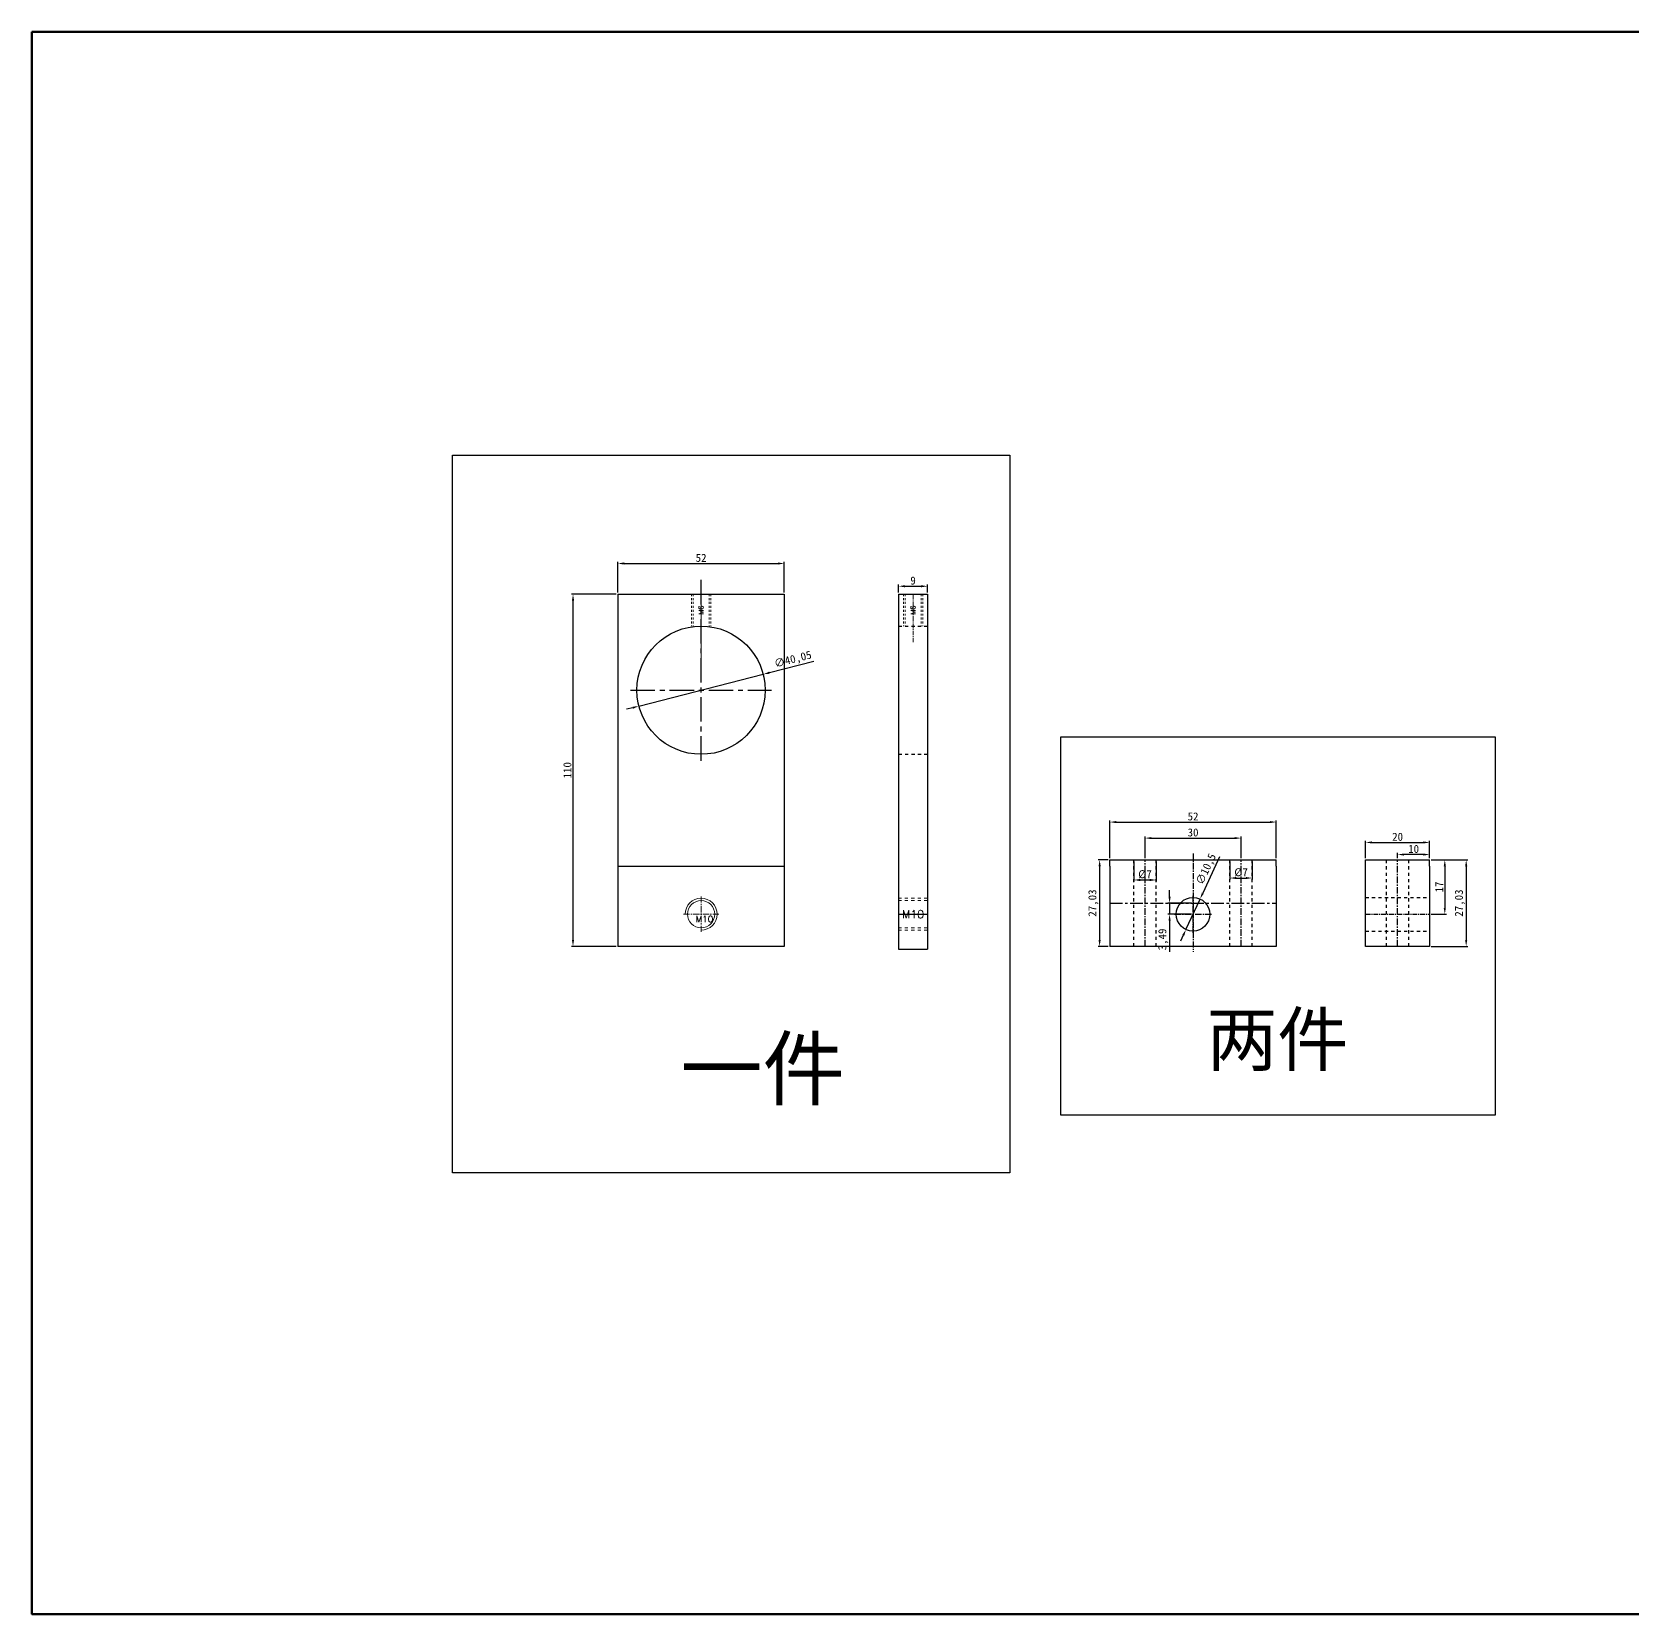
# Model space of a CAD drawing. Header units: millimetres. Extents: x 1768 to 2952, y 898 to 1392.
# Drawn here: x 1767.7 to 2267.4, y 898.3 to 1392.4 of the extents above; entities that cross this region are included whole.
import ezdxf
from ezdxf.enums import TextEntityAlignment as Align

# ---------------------------------------------------------------- set-up
doc = ezdxf.new("R2010")
doc.units = ezdxf.units.MM
doc.linetypes.add('CENTER', pattern=[0.6, 0.375, -0.075, 0.075, -0.075])
doc.linetypes.add('HIDDEN', pattern=[0.2, 0.1, -0.1])
doc.layers.add('DIM', color=3, linetype='Continuous')
doc.layers.add('screw', color=33, linetype='Continuous', lineweight=13)
doc.styles.get("Standard").update_dxf_attribs({"font": ''})
doc.styles.add('TXT', font='txt.shx', dxfattribs={"bigfont": 'gbcbig.shx'})
doc.styles.get('Standard').set_extended_font_data('SimSun')
doc.dimstyles.new('ISO-25', dxfattribs={"dimtxt": 2.5, "dimasz": 2.5, "dimexe": 1.25, "dimexo": 0.625, "dimtad": 1, "dimtxsty": 'Standard', "dimcen": 2.5, "dimadec": 0, "dimazin": 0, "dimtfac": 1, "dimtmove": 0, "dimatfit": 3, "dimfxl": 1, "dimarcsym": 0})

# ---------------------------------------------------------------- blocks, each defined once
blk = doc.blocks.new('screw_m10_l')
at = {"layer": 'screw', "color": 1, "linetype": 'CENTER', "ltscale": 5.08}
for p, q in [((0, -5.5), (0, 5.5)), ((-5.5, 0), (5.5, 0))]:
    blk.add_line(p, q, dxfattribs=at)
at = {"layer": 'screw', "color": 33}
blk.add_circle((0, 0), 4.25, dxfattribs=at)
at = {"layer": 'screw', "color": 92}
blk.add_arc((0, 0), 5, 270, 180, dxfattribs=at)
at = {"layer": 'screw', "color": 6, "style": 'TXT'}
blk.add_text('M10', height=2, dxfattribs=at).set_placement((-1.7, -2.5))
blk = doc.blocks.new('*D25')
at = {"layer": 'Defpoints', "color": 0, "transparency": 16777216}
for p in [(1996.09, 1191.82), (1957.29, 1181.89)]:
    blk.add_point(p, dxfattribs=at)
at = {"layer": 'DIM', "color": 0, "lineweight": -2, "transparency": 16777216}
for p, q in [((2011.87, 1195.86), (1998.03, 1192.32)), ((1957.29, 1181.89), (1996.09, 1191.82)), ((1955.36, 1181.39), (1953.42, 1180.89))]:
    blk.add_line(p, q, dxfattribs=at)
at = {"layer": 'DIM', "color": 0, "transparency": 16777216}
for points in [[(1997.95, 1192.64), (1998.11, 1192), (1996.09, 1191.82)], [(1955.27, 1181.71), (1955.44, 1181.07), (1957.29, 1181.89)]]:
    blk.add_solid(points, dxfattribs=at)
at = {"layer": 'DIM', "color": 0, "transparency": 16777216, "insert": (2005.42, 1196.28), "char_height": 2.5, "attachment_point": 5, "rotation": 14.3647}
blk.add_mtext('∅40,05', dxfattribs=at)
blk = doc.blocks.new('*D26')
at = {"layer": 'Defpoints', "color": 0, "transparency": 16777216}
for p in [(2002.69, 1226.43), (1950.69, 1216.85), (2002.69, 1216.85)]:
    blk.add_point(p, dxfattribs=at)
at = {"layer": 'DIM', "color": 0, "lineweight": -2, "transparency": 16777216}
for p, q in [((1950.69, 1217.35), (1950.69, 1226.93)), ((1952.69, 1226.43), (2000.69, 1226.43)), ((2002.69, 1217.35), (2002.69, 1226.93))]:
    blk.add_line(p, q, dxfattribs=at)
at = {"layer": 'DIM', "color": 0, "transparency": 16777216}
for points in [[(1952.69, 1226.77), (1952.69, 1226.1), (1950.69, 1226.43)], [(2000.69, 1226.77), (2000.69, 1226.1), (2002.69, 1226.43)]]:
    blk.add_solid(points, dxfattribs=at)
at = {"layer": 'DIM', "color": 0, "transparency": 16777216, "insert": (1976.69, 1228.18), "char_height": 2.5, "attachment_point": 5}
blk.add_mtext('52', dxfattribs=at)
blk = doc.blocks.new('*D27')
at = {"layer": 'Defpoints', "color": 0, "transparency": 16777216}
for p in [(1936.69, 1216.85), (1950.69, 1216.85), (1950.69, 1106.85)]:
    blk.add_point(p, dxfattribs=at)
at = {"layer": 'DIM', "color": 0, "lineweight": -2, "transparency": 16777216}
for p, q in [((1950.19, 1216.85), (1936.19, 1216.85)), ((1936.69, 1108.85), (1936.69, 1214.85)), ((1950.19, 1106.85), (1936.19, 1106.85))]:
    blk.add_line(p, q, dxfattribs=at)
at = {"layer": 'DIM', "color": 0, "transparency": 16777216}
for points in [[(1936.35, 1214.85), (1937.02, 1214.85), (1936.69, 1216.85)], [(1936.35, 1108.85), (1937.02, 1108.85), (1936.69, 1106.85)]]:
    blk.add_solid(points, dxfattribs=at)
at = {"layer": 'DIM', "color": 0, "transparency": 16777216, "insert": (1934.94, 1161.85), "char_height": 2.5, "attachment_point": 5, "rotation": 90}
blk.add_mtext('110', dxfattribs=at)
blk = doc.blocks.new('*D28')
at = {"layer": 'Defpoints', "color": 0, "transparency": 16777216}
for p in [(2145.35, 1140.66), (2115.35, 1133.88), (2145.35, 1133.88)]:
    blk.add_point(p, dxfattribs=at)
at = {"layer": 'DIM', "color": 0, "lineweight": -2, "transparency": 16777216}
for p, q in [((2115.35, 1134.38), (2115.35, 1141.16)), ((2117.35, 1140.66), (2143.35, 1140.66)), ((2145.35, 1134.38), (2145.35, 1141.16))]:
    blk.add_line(p, q, dxfattribs=at)
at = {"layer": 'DIM', "color": 0, "transparency": 16777216}
for points in [[(2117.35, 1140.99), (2117.35, 1140.33), (2115.35, 1140.66)], [(2143.35, 1140.99), (2143.35, 1140.33), (2145.35, 1140.66)]]:
    blk.add_solid(points, dxfattribs=at)
at = {"layer": 'DIM', "color": 0, "transparency": 16777216, "insert": (2130.35, 1142.41), "char_height": 2.5, "attachment_point": 5}
blk.add_mtext('30', dxfattribs=at)
blk = doc.blocks.new('*D29')
at = {"layer": 'Defpoints', "color": 0, "transparency": 16777216}
for p in [(2130.35, 1120.37), (2123.02, 1116.88), (2130.35, 1116.88)]:
    blk.add_point(p, dxfattribs=at)
at = {"layer": 'DIM', "color": 0, "lineweight": -2, "transparency": 16777216}
for p, q in [((2129.85, 1120.37), (2122.52, 1120.37)), ((2123.02, 1122.37), (2123.02, 1124.37)), ((2123.02, 1120.37), (2123.02, 1116.88)), ((2129.85, 1116.88), (2122.52, 1116.88)), ((2123.02, 1114.88), (2123.02, 1105.13))]:
    blk.add_line(p, q, dxfattribs=at)
at = {"layer": 'DIM', "color": 0, "transparency": 16777216}
for points in [[(2122.69, 1122.37), (2123.36, 1122.37), (2123.02, 1120.37)], [(2122.69, 1114.88), (2123.36, 1114.88), (2123.02, 1116.88)]]:
    blk.add_solid(points, dxfattribs=at)
at = {"layer": 'DIM', "color": 0, "transparency": 16777216, "insert": (2121.06, 1109.01), "char_height": 2.5, "attachment_point": 5, "rotation": 90}
blk.add_mtext('3,49', dxfattribs=at)
blk = doc.blocks.new('*D30')
at = {"layer": 'Defpoints', "color": 0, "transparency": 16777216}
for p in [(2104.35, 1133.88), (2101.17, 1106.85), (2104.35, 1106.85)]:
    blk.add_point(p, dxfattribs=at)
at = {"layer": 'DIM', "color": 0, "lineweight": -2, "transparency": 16777216}
for p, q in [((2103.85, 1133.88), (2100.67, 1133.88)), ((2101.17, 1131.88), (2101.17, 1108.85)), ((2103.85, 1106.85), (2100.67, 1106.85))]:
    blk.add_line(p, q, dxfattribs=at)
at = {"layer": 'DIM', "color": 0, "transparency": 16777216}
for points in [[(2100.84, 1131.88), (2101.5, 1131.88), (2101.17, 1133.88)], [(2100.84, 1108.85), (2101.5, 1108.85), (2101.17, 1106.85)]]:
    blk.add_solid(points, dxfattribs=at)
at = {"layer": 'DIM', "color": 0, "transparency": 16777216, "insert": (2099.21, 1120.37), "char_height": 2.5, "attachment_point": 5, "rotation": 90}
blk.add_mtext('27,03', dxfattribs=at)
blk = doc.blocks.new('*D31')
at = {"layer": 'Defpoints', "color": 0, "transparency": 16777216}
for p in [(2156.35, 1145.67), (2104.35, 1133.88), (2156.35, 1133.88)]:
    blk.add_point(p, dxfattribs=at)
at = {"layer": 'DIM', "color": 0, "lineweight": -2, "transparency": 16777216}
for p, q in [((2104.35, 1134.38), (2104.35, 1146.17)), ((2106.35, 1145.67), (2154.35, 1145.67)), ((2156.35, 1134.38), (2156.35, 1146.17))]:
    blk.add_line(p, q, dxfattribs=at)
at = {"layer": 'DIM', "color": 0, "transparency": 16777216}
for points in [[(2106.35, 1146), (2106.35, 1145.34), (2104.35, 1145.67)], [(2154.35, 1146), (2154.35, 1145.34), (2156.35, 1145.67)]]:
    blk.add_solid(points, dxfattribs=at)
at = {"layer": 'DIM', "color": 0, "transparency": 16777216, "insert": (2130.35, 1147.42), "char_height": 2.5, "attachment_point": 5}
blk.add_mtext('52', dxfattribs=at)
blk = doc.blocks.new('*D32')
at = {"layer": 'Defpoints', "color": 0, "transparency": 16777216}
for p in [(2111.85, 1133.88), (2118.85, 1133.88), (2118.85, 1127.58)]:
    blk.add_point(p, dxfattribs=at)
at = {"layer": 'DIM', "color": 0, "lineweight": -2, "transparency": 16777216}
for p, q in [((2111.85, 1133.38), (2111.85, 1127.08)), ((2118.85, 1133.38), (2118.85, 1127.08)), ((2113.85, 1127.58), (2116.85, 1127.58))]:
    blk.add_line(p, q, dxfattribs=at)
at = {"layer": 'DIM', "color": 0, "transparency": 16777216}
for points in [[(2113.85, 1127.91), (2113.85, 1127.24), (2111.85, 1127.58)], [(2116.85, 1127.91), (2116.85, 1127.24), (2118.85, 1127.58)]]:
    blk.add_solid(points, dxfattribs=at)
at = {"layer": 'DIM', "color": 0, "transparency": 16777216, "insert": (2115.35, 1129.33), "char_height": 2.5, "attachment_point": 5}
blk.add_mtext('%%c7', dxfattribs=at)
blk = doc.blocks.new('*D33')
at = {"layer": 'Defpoints', "color": 0, "transparency": 16777216}
for p in [(2132.55, 1121.64), (2128.14, 1112.12)]:
    blk.add_point(p, dxfattribs=at)
at = {"layer": 'DIM', "color": 0, "lineweight": -2, "transparency": 16777216}
for p, q in [((2138.65, 1134.8), (2133.4, 1123.46)), ((2128.14, 1112.12), (2132.55, 1121.64)), ((2127.3, 1110.3), (2126.46, 1108.49))]:
    blk.add_line(p, q, dxfattribs=at)
at = {"layer": 'DIM', "color": 0, "transparency": 16777216}
for points in [[(2133.09, 1123.6), (2133.7, 1123.32), (2132.55, 1121.64)], [(2127, 1110.44), (2127.6, 1110.16), (2128.14, 1112.12)]]:
    blk.add_solid(points, dxfattribs=at)
at = {"layer": 'DIM', "color": 0, "transparency": 16777216, "insert": (2134.62, 1130.88), "char_height": 2.5, "attachment_point": 5, "rotation": 65.1382}
blk.add_mtext('∅10,5', dxfattribs=at)
blk = doc.blocks.new('*D34')
at = {"layer": 'Defpoints', "color": 0, "transparency": 16777216}
for p in [(2141.85, 1133.88), (2148.85, 1133.88), (2148.85, 1128.19)]:
    blk.add_point(p, dxfattribs=at)
at = {"layer": 'DIM', "color": 0, "lineweight": -2, "transparency": 16777216}
for p, q in [((2141.85, 1133.38), (2141.85, 1127.69)), ((2148.85, 1133.38), (2148.85, 1127.69)), ((2143.85, 1128.19), (2146.85, 1128.19))]:
    blk.add_line(p, q, dxfattribs=at)
at = {"layer": 'DIM', "color": 0, "transparency": 16777216}
for points in [[(2143.85, 1128.52), (2143.85, 1127.86), (2141.85, 1128.19)], [(2146.85, 1128.52), (2146.85, 1127.86), (2148.85, 1128.19)]]:
    blk.add_solid(points, dxfattribs=at)
at = {"layer": 'DIM', "color": 0, "transparency": 16777216, "insert": (2145.35, 1129.94), "char_height": 2.5, "attachment_point": 5}
blk.add_mtext('%%c7', dxfattribs=at)
blk = doc.blocks.new('*D35')
at = {"layer": 'Defpoints', "color": 0, "transparency": 16777216}
for p in [(2204.24, 1139.31), (2184.24, 1133.88), (2204.24, 1133.88)]:
    blk.add_point(p, dxfattribs=at)
at = {"layer": 'DIM', "color": 0, "lineweight": -2, "transparency": 16777216}
for p, q in [((2184.24, 1134.38), (2184.24, 1139.81)), ((2204.24, 1134.38), (2204.24, 1139.81)), ((2186.24, 1139.31), (2202.24, 1139.31))]:
    blk.add_line(p, q, dxfattribs=at)
at = {"layer": 'DIM', "color": 0, "transparency": 16777216}
for points in [[(2186.24, 1139.64), (2186.24, 1138.97), (2184.24, 1139.31)], [(2202.24, 1139.64), (2202.24, 1138.97), (2204.24, 1139.31)]]:
    blk.add_solid(points, dxfattribs=at)
at = {"layer": 'DIM', "color": 0, "transparency": 16777216, "insert": (2194.24, 1141.06), "char_height": 2.5, "attachment_point": 5}
blk.add_mtext('20', dxfattribs=at)
blk = doc.blocks.new('*D41')
at = {"layer": 'Defpoints', "color": 0, "transparency": 16777216}
for p in [(2038.4, 1216.85), (2047.4, 1219.33), (2047.4, 1216.85)]:
    blk.add_point(p, dxfattribs=at)
at = {"layer": 'DIM', "color": 0, "lineweight": -2, "transparency": 16777216}
for p, q in [((2038.4, 1217.35), (2038.4, 1219.83)), ((2047.4, 1217.35), (2047.4, 1219.83)), ((2040.4, 1219.33), (2045.4, 1219.33))]:
    blk.add_line(p, q, dxfattribs=at)
at = {"layer": 'DIM', "color": 0, "transparency": 16777216}
for points in [[(2040.4, 1219.66), (2040.4, 1218.99), (2038.4, 1219.33)], [(2045.4, 1219.66), (2045.4, 1218.99), (2047.4, 1219.33)]]:
    blk.add_solid(points, dxfattribs=at)
at = {"layer": 'DIM', "color": 0, "transparency": 16777216, "insert": (2042.9, 1221.08), "char_height": 2.5, "attachment_point": 5}
blk.add_mtext('9', dxfattribs=at)
blk = doc.blocks.new('*D44')
at = {"layer": 'Defpoints', "color": 0, "transparency": 16777216}
for p in [(2204.24, 1133.88), (2204.24, 1116.88), (2208.98, 1116.88)]:
    blk.add_point(p, dxfattribs=at)
at = {"layer": 'DIM', "color": 0, "lineweight": -2, "transparency": 16777216}
for p, q in [((2204.74, 1133.88), (2209.48, 1133.88)), ((2208.98, 1131.88), (2208.98, 1118.88)), ((2204.74, 1116.88), (2209.48, 1116.88))]:
    blk.add_line(p, q, dxfattribs=at)
at = {"layer": 'DIM', "color": 0, "transparency": 16777216}
for points in [[(2208.64, 1131.88), (2209.31, 1131.88), (2208.98, 1133.88)], [(2208.64, 1118.88), (2209.31, 1118.88), (2208.98, 1116.88)]]:
    blk.add_solid(points, dxfattribs=at)
at = {"layer": 'DIM', "color": 0, "transparency": 16777216, "insert": (2207.23, 1125.38), "char_height": 2.5, "attachment_point": 5, "rotation": 90}
blk.add_mtext('17', dxfattribs=at)
blk = doc.blocks.new('*D45')
at = {"layer": 'Defpoints', "color": 0, "transparency": 16777216}
for p in [(2204.24, 1133.88), (2204.24, 1106.85), (2215.66, 1106.85)]:
    blk.add_point(p, dxfattribs=at)
at = {"layer": 'DIM', "color": 0, "lineweight": -2, "transparency": 16777216}
for p, q in [((2204.74, 1133.88), (2216.16, 1133.88)), ((2215.66, 1131.88), (2215.66, 1108.85)), ((2204.74, 1106.85), (2216.16, 1106.85))]:
    blk.add_line(p, q, dxfattribs=at)
at = {"layer": 'DIM', "color": 0, "transparency": 16777216}
for points in [[(2215.32, 1131.88), (2215.99, 1131.88), (2215.66, 1133.88)], [(2215.32, 1108.85), (2215.99, 1108.85), (2215.66, 1106.85)]]:
    blk.add_solid(points, dxfattribs=at)
at = {"layer": 'DIM', "color": 0, "transparency": 16777216, "insert": (2213.7, 1120.37), "char_height": 2.5, "attachment_point": 5, "rotation": 90}
blk.add_mtext('27,03', dxfattribs=at)
blk = doc.blocks.new('*D46')
at = {"layer": 'Defpoints', "color": 0, "transparency": 16777216}
for p in [(2194.24, 1135.52), (2194.24, 1133.88), (2204.24, 1133.88)]:
    blk.add_point(p, dxfattribs=at)
at = {"layer": 'DIM', "color": 0, "lineweight": -2, "transparency": 16777216}
for p, q in [((2194.24, 1134.38), (2194.24, 1136.02)), ((2202.24, 1135.52), (2196.24, 1135.52)), ((2204.24, 1134.38), (2204.24, 1136.02))]:
    blk.add_line(p, q, dxfattribs=at)
at = {"layer": 'DIM', "color": 0, "transparency": 16777216}
for points in [[(2196.24, 1135.86), (2196.24, 1135.19), (2194.24, 1135.52)], [(2202.24, 1135.86), (2202.24, 1135.19), (2204.24, 1135.52)]]:
    blk.add_solid(points, dxfattribs=at)
at = {"layer": 'DIM', "color": 0, "transparency": 16777216, "insert": (2199.24, 1137.27), "char_height": 2.5, "attachment_point": 5}
blk.add_mtext('10', dxfattribs=at)

msp = doc.modelspace()

# ---------------------------------------------------------------- linework, layer by layer
at = {"color": 1, "linetype": 'CENTER', "ltscale": 20.3454}
for p, q in [((1976.692, 1164.827), (1976.692, 1222.63)), ((1954.665, 1186.855), (1998.72, 1186.855))]:
    msp.add_line(p, q, dxfattribs=at)
for p, q in [((1950.692, 1216.855), (1950.692, 1106.855)), ((1950.692, 1216.855), (2002.692, 1216.855)), ((2002.692, 1216.855), (2002.692, 1106.855)), ((2038.402, 1216.855), (2038.402, 1105.969)), ((2038.402, 1216.855), (2047.402, 1216.855)), ((2047.402, 1216.855), (2047.402, 1105.969)), ((1950.692, 1131.88), (2002.692, 1131.88)), ((2104.347, 1133.88), (2156.347, 1133.88)), ((2104.347, 1131.88), (2104.347, 1133.88)), ((2104.347, 1131.88), (2104.347, 1106.855)), ((2156.347, 1131.88), (2156.347, 1133.88)), ((2156.347, 1131.88), (2156.347, 1106.855)), ((2184.241, 1133.88), (2204.241, 1133.88)), ((2184.241, 1131.88), (2184.241, 1133.88)), ((2184.241, 1106.855), (2184.241, 1131.88)), ((2204.241, 1131.88), (2204.241, 1133.88)), ((2204.241, 1131.88), (2204.241, 1106.855)), ((2038.402, 1116.88), (2047.402, 1116.88)), ((2002.692, 1106.855), (1950.692, 1106.855)), ((2038.402, 1105.969), (2047.402, 1105.969)), ((2156.347, 1106.855), (2104.347, 1106.855)), ((2204.241, 1106.855), (2184.241, 1106.855))]:
    msp.add_line(p, q)
at = {"linetype": 'HIDDEN', "ltscale": 10}
for p, q in [((2038.402, 1206.88), (2047.402, 1206.88)), ((2038.402, 1166.83), (2047.402, 1166.83)), ((2111.847, 1106.855), (2111.847, 1133.88)), ((2118.847, 1106.855), (2118.847, 1133.88)), ((2141.847, 1106.855), (2141.847, 1133.88)), ((2148.847, 1106.855), (2148.847, 1133.88)), ((2190.741, 1106.855), (2190.741, 1133.88)), ((2197.741, 1106.855), (2197.741, 1133.88)), ((2184.241, 1122.13), (2204.241, 1122.13)), ((2184.241, 1111.63), (2204.241, 1111.63))]:
    msp.add_line(p, q, dxfattribs=at)
at = {"color": 1, "linetype": 'CENTER', "ltscale": 5.08508}
msp.add_line((2130.347, 1135.858), (2130.347, 1105.124), dxfattribs=at)
at = {"color": 1, "linetype": 'CENTER', "ltscale": 5.49148}
for p, q in [((2115.347, 1106.855), (2115.347, 1133.88)), ((2145.347, 1106.855), (2145.347, 1133.88)), ((2194.241, 1106.855), (2194.241, 1133.88))]:
    msp.add_line(p, q, dxfattribs=at)
at = {"color": 1, "linetype": 'CENTER', "ltscale": 10.5664}
msp.add_line((2104.347, 1120.367), (2156.347, 1120.367), dxfattribs=at)
at = {"color": 1, "linetype": 'CENTER', "ltscale": 5.334}
for p, q in [((2130.347, 1111.105), (2130.347, 1122.655)), ((2124.572, 1116.88), (2136.122, 1116.88))]:
    msp.add_line(p, q, dxfattribs=at)
at = {"color": 1, "linetype": 'CENTER', "ltscale": 4.064}
msp.add_line((2184.241, 1116.88), (2204.241, 1116.88), dxfattribs=at)
at = {"lineweight": 120}
msp.add_lwpolyline([(1767.712, 1392.445), (2952.058, 1392.445), (2952.058, 898.313), (1767.712, 898.313)], close=True, dxfattribs=at)
for points in [[(1899.036, 1260.274), (2073.132, 1260.274), (2073.132, 1036.118), (1899.036, 1036.118)], [(2089.027, 1172.324), (2224.721, 1172.324), (2224.721, 1054.102), (2089.027, 1054.102)]]:
    msp.add_lwpolyline(points, close=True)
for centre, radius in [((1976.692, 1186.855), 20.025), ((2130.347, 1116.88), 5.25)]:
    msp.add_circle(centre, radius)
at = {"layer": 'screw', "color": 92, "linetype": 'HIDDEN', "ltscale": 6.096}
for p, q in [((1973.692, 1216.855), (1973.692, 1206.88)), ((1979.692, 1216.855), (1979.692, 1206.88)), ((2039.902, 1216.855), (2039.902, 1206.88)), ((2045.902, 1216.855), (2045.902, 1206.88))]:
    msp.add_line(p, q, dxfattribs=at)
at = {"layer": 'screw', "color": 8, "linetype": 'HIDDEN', "ltscale": 6.096}
for p, q in [((1974.192, 1216.855), (1974.192, 1206.88)), ((1979.192, 1216.855), (1979.192, 1206.88)), ((2040.402, 1216.855), (2040.402, 1206.88)), ((2045.402, 1216.855), (2045.402, 1206.88))]:
    msp.add_line(p, q, dxfattribs=at)
at = {"layer": 'screw', "color": 1, "linetype": 'CENTER', "ltscale": 5.08}
msp.add_line((1976.692, 1216.855), (1976.692, 1196.892), dxfattribs=at)
at = {"layer": 'screw', "color": 1, "linetype": 'CENTER', "ltscale": 3.81}
for p, q in [((1976.692, 1216.855), (1976.692, 1201.911)), ((1976.692, 1216.855), (1976.692, 1206.88)), ((2042.902, 1216.855), (2042.902, 1201.911)), ((2042.902, 1216.855), (2042.902, 1206.88))]:
    msp.add_line(p, q, dxfattribs=at)
at = {"layer": 'screw', "color": 92, "linetype": 'HIDDEN', "ltscale": 10.16}
for p, q in [((2047.402, 1121.88), (2038.402, 1121.88)), ((2047.402, 1111.88), (2038.402, 1111.88))]:
    msp.add_line(p, q, dxfattribs=at)
at = {"layer": 'screw', "color": 8, "linetype": 'HIDDEN', "ltscale": 10.16}
for p, q in [((2047.402, 1121.13), (2038.402, 1121.13)), ((2047.402, 1112.63), (2038.402, 1112.63))]:
    msp.add_line(p, q, dxfattribs=at)
at = {"layer": 'screw', "color": 1, "linetype": 'CENTER', "ltscale": 6.35}
msp.add_line((2047.402, 1116.88), (2038.402, 1116.88), dxfattribs=at)

# ---------------------------------------------------------------- block references
at = {"layer": 'screw'}
msp.add_blockref('screw_m10_l', (1976.692, 1116.88), dxfattribs=at)

# ---------------------------------------------------------------- texts
at = {"color": 2, "attachment_point": 1}
for s, width, insert, char_height in [('两件', 97.29455, (2134.518, 1085.938), 16.25), ('一件', 124.73227, (1970.173, 1078.066), 18.8491)]:
    msp.add_mtext_dynamic_manual_height_columns(s, width=width, gutter_width=12.5, heights=[0], dxfattribs=dict(at, insert=insert, char_height=char_height))
at = {"layer": 'screw', "color": 6, "linetype": 'HIDDEN', "ltscale": 6.096, "style": 'TXT'}
for p in [(1976.692, 1211.867), (2042.902, 1211.867)]:
    msp.add_text('M6', height=1.5, rotation=90, dxfattribs=at).set_placement(p, align=Align.MIDDLE)
at = {"layer": 'screw', "color": 6, "linetype": 'HIDDEN', "ltscale": 10.16, "style": 'TXT'}
msp.add_text('M10', height=2.5, dxfattribs=at).set_placement((2042.902, 1116.88), align=Align.MIDDLE)

# ---------------------------------------------------------------- dimensions: what is measured, and where the dimension line sits
at = {"layer": 'DIM'}
for base, p1, p2, picture, middle in [((2002.692, 1226.433), (1950.692, 1216.855), (2002.692, 1216.855), '*D26', (1976.692, 1228.183)), ((2047.402, 1219.326), (2038.402, 1216.855), (2047.402, 1216.855), '*D41', (2042.902, 1221.076)), ((2156.347, 1145.669), (2104.347, 1133.88), (2156.347, 1133.88), '*D31', (2130.347, 1147.419)), ((2145.347, 1140.659), (2115.347, 1133.88), (2145.347, 1133.88), '*D28', (2130.347, 1142.409)), ((2204.241, 1139.306), (2184.241, 1133.88), (2204.241, 1133.88), '*D35', (2194.241, 1141.056)), ((2194.241, 1135.523), (2204.241, 1133.88), (2194.241, 1133.88), '*D46', (2199.241, 1137.273))]:
    dim = msp.add_linear_dim(base=base, p1=p1, p2=p2, dimstyle='ISO-25', override={"dimasz": 2, "dimexe": 0.49975, "dimexo": 0.49975, "dimgap": 0.49975}, dxfattribs=at)
    dim.commit()
    dim.dimension.update_dxf_attribs({"geometry": picture, "text_midpoint": middle})
for base, p1, p2, picture, middle in [((1936.686, 1216.855), (1950.692, 1106.855), (1950.692, 1216.855), '*D27', (1934.936, 1161.855)), ((2101.171571441, 1106.854627306), (2104.347018658, 1133.879627306), (2104.347018658, 1106.854627306), '*D30', (2099.212324235, 1120.367127306)), ((2208.978, 1116.88), (2204.241, 1133.88), (2204.241, 1116.88), '*D44', (2207.228, 1125.38)), ((2215.656181076, 1106.854627306), (2204.240845899, 1133.879627306), (2204.240845899, 1106.854627306), '*D45', (2213.696933869, 1120.367127306)), ((2123.023, 1116.88), (2130.347, 1120.367), (2130.347, 1116.88), '*D29', (2121.064, 1109.007))]:
    dim = msp.add_linear_dim(base=base, p1=p1, p2=p2, angle=90, dimstyle='ISO-25', override={"dimasz": 2, "dimexe": 0.49975, "dimexo": 0.49975, "dimgap": 0.49975}, dxfattribs=at)
    dim.commit()
    dim.dimension.update_dxf_attribs({"geometry": picture, "text_midpoint": middle})
for p1, p2, picture, middle in [((1957.293, 1181.887), (1996.091, 1191.823), '*D25', (2005.421, 1196.282)), ((2128.14, 1112.116), (2132.554, 1121.643), '*D33', (2134.624, 1130.88))]:
    dim = msp.add_diameter_dim_2p(p1=p1, p2=p2, dimstyle='ISO-25', override={"dimasz": 2, "dimexe": 0.49975, "dimexo": 0.49975, "dimgap": 0.49975}, dxfattribs=at)
    dim.commit()
    dim.dimension.update_dxf_attribs({"geometry": picture, "text_midpoint": middle})
for base, p1, p2, picture, middle in [((2118.847, 1127.577), (2111.847, 1133.88), (2118.847, 1133.88), '*D32', (2115.347, 1129.327)), ((2148.847, 1128.192), (2141.847, 1133.88), (2148.847, 1133.88), '*D34', (2145.347, 1129.941))]:
    dim = msp.add_linear_dim(base=base, p1=p1, p2=p2, text='%%c<>', dimstyle='ISO-25', override={"dimasz": 2, "dimexe": 0.49975, "dimexo": 0.49975, "dimgap": 0.49975}, dxfattribs=at)
    dim.commit()
    dim.dimension.update_dxf_attribs({"geometry": picture, "text_midpoint": middle})

doc.saveas('drawing.dxf')
